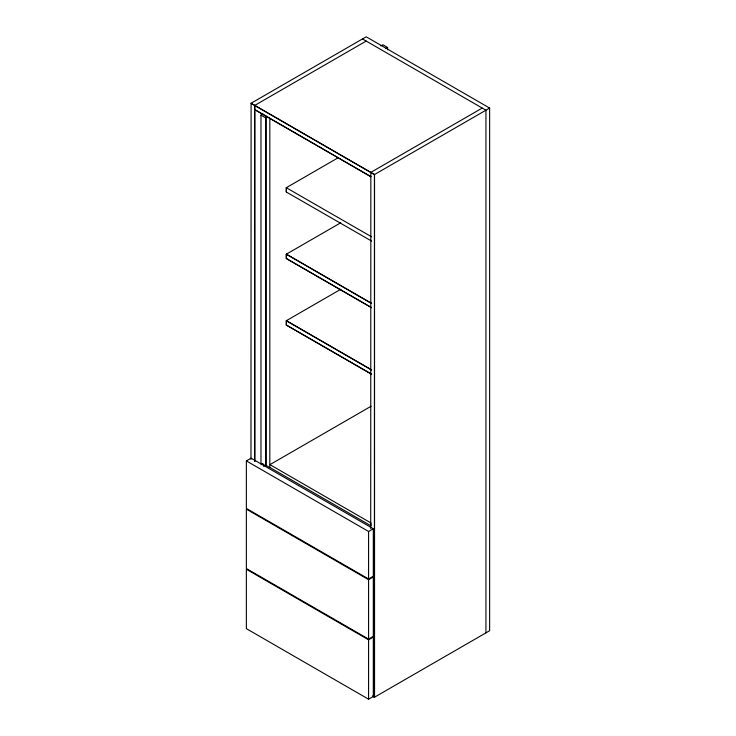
<?xml version="1.0" encoding="UTF-8"?>
<svg xmlns="http://www.w3.org/2000/svg" width="736" height="736" viewBox="0 0 736 736"><rect width="100%" height="100%" fill="white"/><g stroke="black" fill="none" stroke-linecap="round" stroke-linejoin="round"><path stroke-width="1.1" d="M366.188 41.078L254.674 105.46L254.674 461.555M260.976 115.129L265.705 117.861L265.705 465.906L260.976 463.174L260.976 115.129L262.954 113.979M380.889 45.89L382.876 44.749L387.605 47.481L387.605 49.772M385.627 48.622L387.605 47.481M371.579 241.086L286.276 191.986L286.276 187.708L337.824 157.946M286.276 191.986L286.405 187.634M370.714 172.454L482.227 108.072M489.633 108.072L366.188 36.8L250.976 103.316L374.422 174.588L489.633 108.072L489.633 630.734L374.422 697.25L372.563 696.182M371.45 307.676L286.276 258.502L286.276 254.224L340.786 222.75M286.276 258.502L371.579 307.602M371.45 374.201L286.276 325.027L286.276 320.749L340.786 289.276M286.276 325.027L371.579 374.127M246.367 460.911L251.096 458.178L373.308 528.742L373.308 576.26L368.58 578.984L246.367 508.429L246.367 460.911L368.58 531.475L373.308 528.742M260.995 464.821L262.973 463.68M263.46 466.247L265.448 465.106M371.119 406.235L269.946 464.646L370.962 522.965L370.962 525.817L269.946 467.498M368.58 579.701L373.308 576.969L373.308 636.364L368.58 639.096L246.367 568.532L246.367 509.146L368.58 579.701L368.58 639.096M368.58 639.805L373.308 637.072L373.308 696.468L368.58 699.2L246.367 628.645L246.367 569.25L368.58 639.805L368.58 699.2M362.489 38.934L485.935 110.207L485.935 632.868M286.276 187.708L371.579 236.808M371.579 303.333L286.405 254.159L286.405 258.428M286.276 254.224L371.45 303.398M371.579 369.849L286.405 320.675L286.405 324.953M286.276 320.749L371.45 369.923M372.692 696.109L374.541 697.185L374.541 174.515L251.096 103.252L250.976 459.42M374.422 174.588L374.422 697.25M370.843 172.38L370.714 528.549M368.58 531.475L368.58 578.984M269.818 118.33L269.818 467.562L266.119 465.428L266.119 116.196M254.803 105.386L254.803 461.481M254.803 109.664L370.843 176.658L254.803 109.664"/></g></svg>
